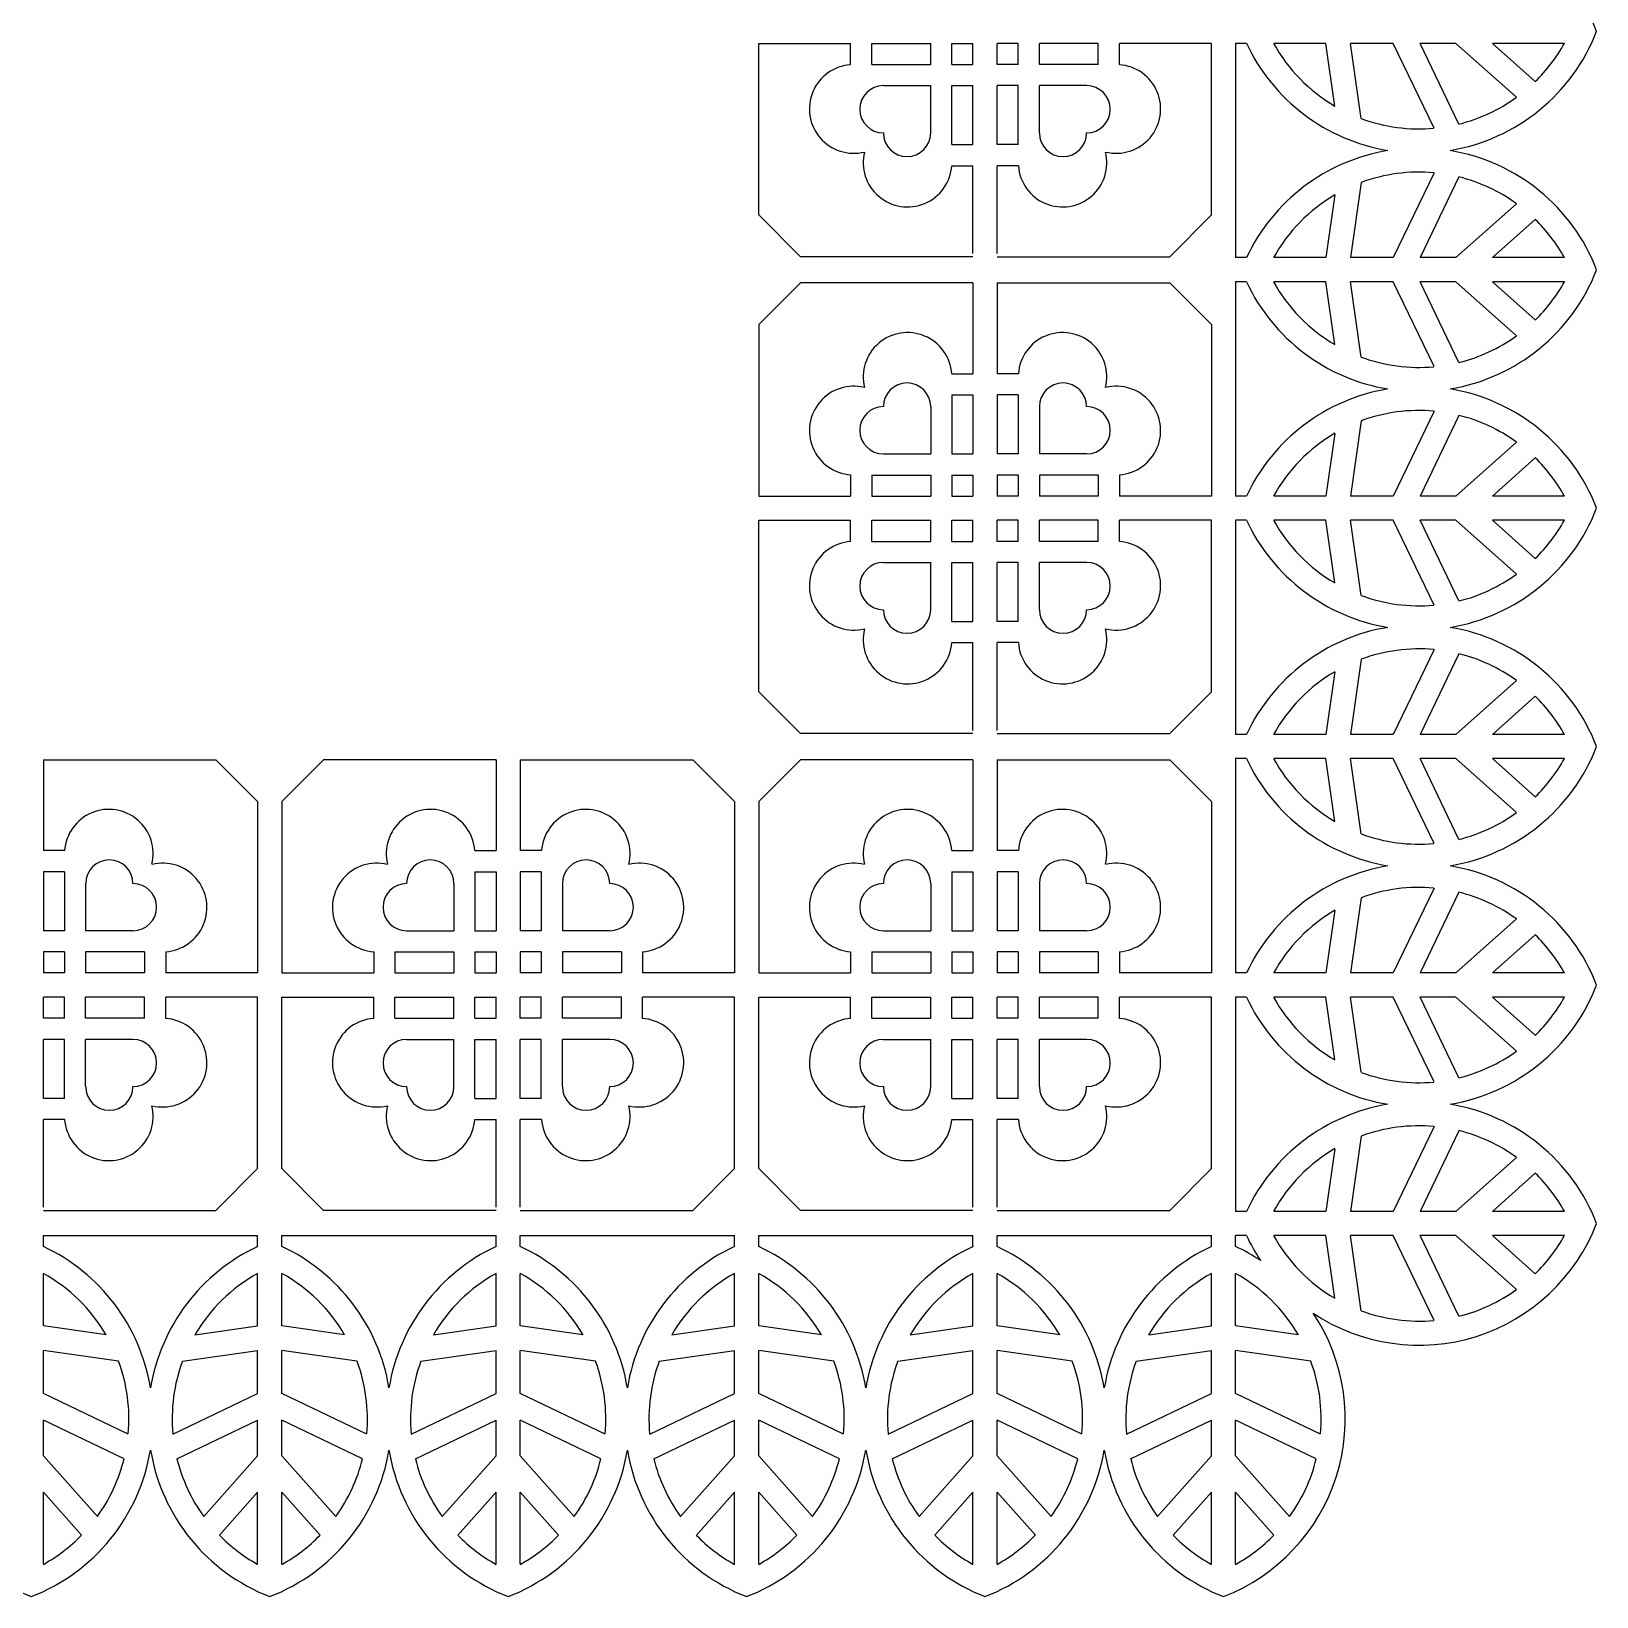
# Model space of a CAD drawing. Extents: x 232 to 433, y 77 to 278.
# Drawn here: x 332.5 to 433.2, y 77.1 to 177.8 of the extents above; entities that cross this region are included whole.
import ezdxf

# ---------------------------------------------------------------- set-up
doc = ezdxf.new("R2010")
doc.units = 0
doc.layers.get('0').update_dxf_attribs({"linetype": 'CONTINUOUS'})

msp = doc.modelspace()

# ---------------------------------------------------------------- linework, layer by layer
for p, q in [((379.27, 165.96), (379.27, 176.99)), ((379.27, 176.99), (385.18, 176.99)), ((385.18, 175.62), (385.18, 176.99)), ((386.54, 175.63), (386.54, 176.99)), ((386.54, 176.99), (390.33, 176.99)), ((390.33, 175.63), (390.33, 176.99)), ((391.69, 176.99), (393.05, 176.99)), ((391.69, 175.63), (391.69, 176.99)), ((393.05, 175.63), (393.05, 176.99)), ((394.6, 175.63), (394.6, 176.99)), ((395.96, 176.99), (394.6, 176.99)), ((395.96, 175.63), (395.96, 176.99)), ((397.32, 175.63), (397.32, 176.99)), ((401.11, 176.99), (397.32, 176.99)), ((401.11, 175.63), (401.11, 176.99)), ((408.38, 176.99), (402.47, 176.99)), ((402.47, 175.62), (402.47, 176.99)), ((408.38, 165.96), (408.38, 176.99)), ((409.94, 176.99), (409.94, 163.21)), ((410.64, 176.99), (409.94, 176.99)), ((415.75, 176.99), (412.39, 176.99)), ((416.33, 172.96), (415.75, 176.99)), ((420.08, 176.99), (417.32, 176.99)), ((418.02, 172.16), (417.32, 176.99)), ((422.7, 171.53), (420.08, 176.99)), ((424.29, 171.8), (421.81, 176.99)), ((424.11, 176.99), (421.81, 176.99)), ((428, 173.52), (424.11, 176.99)), ((431.08, 176.99), (426.45, 176.99)), ((429.2, 174.53), (426.45, 176.99)), ((386.54, 175.63), (390.33, 175.63)), ((391.69, 175.63), (393.05, 175.63)), ((395.96, 175.63), (394.6, 175.63)), ((401.11, 175.63), (397.32, 175.63)), ((387.29, 174.27), (390.33, 174.27)), ((390.33, 171.23), (390.33, 174.27)), ((391.69, 174.27), (393.05, 174.27)), ((391.69, 170.48), (391.69, 174.27)), ((393.05, 170.48), (393.05, 174.27)), ((395.96, 174.27), (394.6, 174.27)), ((394.6, 170.48), (394.6, 174.27)), ((395.96, 170.48), (395.96, 174.27)), ((400.36, 174.27), (397.32, 174.27)), ((397.32, 171.23), (397.32, 174.27)), ((391.69, 170.48), (393.05, 170.48)), ((395.96, 170.48), (394.6, 170.48)), ((391.68, 169.12), (393.05, 169.12)), ((393.05, 163.47), (393.05, 169.12)), ((394.6, 163.47), (394.6, 169.12)), ((395.97, 169.12), (394.6, 169.12)), ((422.7, 168.66), (420.08, 163.21)), ((424.29, 168.4), (421.81, 163.21)), ((416.33, 167.24), (415.75, 163.21)), ((418.02, 168.04), (417.32, 163.21)), ((428, 166.68), (424.11, 163.21)), ((381.95, 163.27), (379.27, 165.96)), ((405.7, 163.27), (408.38, 165.96)), ((429.2, 165.66), (426.45, 163.21)), ((393.05, 163.27), (381.95, 163.27)), ((394.6, 163.27), (405.7, 163.27)), ((410.64, 163.21), (409.94, 163.21)), ((415.75, 163.21), (412.39, 163.21)), ((420.08, 163.21), (417.32, 163.21)), ((424.11, 163.21), (421.81, 163.21)), ((431.08, 163.21), (426.45, 163.21)), ((381.95, 161.59), (379.27, 158.91)), ((393.05, 161.59), (381.95, 161.59)), ((393.05, 161.59), (393.05, 155.74)), ((394.6, 161.59), (405.7, 161.59)), ((394.6, 161.59), (394.6, 155.74)), ((405.7, 161.59), (408.38, 158.91)), ((409.94, 161.65), (409.94, 147.88)), ((410.64, 161.65), (409.94, 161.65)), ((415.75, 161.65), (412.39, 161.65)), ((416.33, 157.62), (415.75, 161.65)), ((418.02, 156.82), (417.32, 161.65)), ((420.08, 161.65), (417.32, 161.65)), ((422.7, 156.2), (420.08, 161.65)), ((424.29, 156.47), (421.81, 161.65)), ((424.11, 161.65), (421.81, 161.65)), ((428, 158.19), (424.11, 161.65)), ((431.08, 161.65), (426.45, 161.65)), ((429.2, 159.2), (426.45, 161.65)), ((379.27, 158.91), (379.27, 147.88)), ((408.38, 158.91), (408.38, 147.88)), ((391.68, 155.74), (393.05, 155.74)), ((395.97, 155.74), (394.6, 155.74)), ((391.69, 154.39), (393.05, 154.39)), ((391.69, 154.39), (391.69, 150.59)), ((393.05, 154.39), (393.05, 150.59)), ((394.6, 154.39), (394.6, 150.59)), ((395.96, 154.39), (394.6, 154.39)), ((395.96, 154.39), (395.96, 150.59)), ((390.33, 153.63), (390.33, 150.59)), ((397.32, 153.63), (397.32, 150.59)), ((422.7, 153.33), (420.08, 147.88)), ((424.29, 153.06), (421.81, 147.88)), ((418.02, 152.71), (417.32, 147.88)), ((416.33, 151.91), (415.75, 147.88)), ((428, 151.34), (424.11, 147.88)), ((387.29, 150.59), (390.33, 150.59)), ((391.69, 150.59), (393.05, 150.59)), ((395.96, 150.59), (394.6, 150.59)), ((400.36, 150.59), (397.32, 150.59)), ((429.2, 150.33), (426.45, 147.88)), ((385.18, 149.24), (385.18, 147.88)), ((386.54, 149.23), (390.33, 149.23)), ((386.54, 149.23), (386.54, 147.88)), ((390.33, 149.23), (390.33, 147.88)), ((391.69, 149.23), (393.05, 149.23)), ((391.69, 149.23), (391.69, 147.88)), ((393.05, 149.23), (393.05, 147.88)), ((394.6, 149.23), (394.6, 147.88)), ((395.96, 149.23), (394.6, 149.23)), ((395.96, 149.23), (395.96, 147.88)), ((401.11, 149.23), (397.32, 149.23)), ((397.32, 149.23), (397.32, 147.88)), ((401.11, 149.23), (401.11, 147.88)), ((402.47, 149.24), (402.47, 147.88)), ((379.27, 147.88), (385.18, 147.88)), ((386.54, 147.88), (390.33, 147.88)), ((391.69, 147.88), (393.05, 147.88)), ((395.96, 147.88), (394.6, 147.88)), ((401.11, 147.88), (397.32, 147.88)), ((408.38, 147.88), (402.47, 147.88)), ((410.64, 147.88), (409.94, 147.88)), ((415.75, 147.88), (412.39, 147.88)), ((420.08, 147.88), (417.32, 147.88)), ((424.11, 147.88), (421.81, 147.88)), ((431.08, 147.88), (426.45, 147.88)), ((379.27, 135.29), (379.27, 146.32)), ((379.27, 146.32), (385.18, 146.32)), ((385.18, 144.96), (385.18, 146.32)), ((386.54, 144.96), (386.54, 146.32)), ((386.54, 146.32), (390.33, 146.32)), ((390.33, 144.96), (390.33, 146.32)), ((391.69, 144.96), (391.69, 146.32)), ((391.69, 146.32), (393.05, 146.32)), ((393.05, 144.96), (393.05, 146.32)), ((394.6, 144.96), (394.6, 146.32)), ((395.96, 146.32), (394.6, 146.32)), ((395.96, 144.96), (395.96, 146.32)), ((397.32, 144.96), (397.32, 146.32)), ((401.11, 146.32), (397.32, 146.32)), ((401.11, 144.96), (401.11, 146.32)), ((402.47, 144.96), (402.47, 146.32)), ((408.38, 146.32), (402.47, 146.32)), ((408.38, 135.29), (408.38, 146.32)), ((409.94, 146.32), (409.94, 132.54)), ((410.64, 146.32), (409.94, 146.32)), ((415.75, 146.32), (412.39, 146.32)), ((416.33, 142.29), (415.75, 146.32)), ((418.02, 141.49), (417.32, 146.32)), ((420.08, 146.32), (417.32, 146.32)), ((422.7, 140.87), (420.08, 146.32)), ((424.29, 141.14), (421.81, 146.32)), ((424.11, 146.32), (421.81, 146.32)), ((428, 142.85), (424.11, 146.32)), ((429.2, 143.87), (426.45, 146.32)), ((431.08, 146.32), (426.45, 146.32)), ((386.54, 144.96), (390.33, 144.96)), ((391.69, 144.96), (393.05, 144.96)), ((395.96, 144.96), (394.6, 144.96)), ((401.11, 144.96), (397.32, 144.96)), ((387.29, 143.61), (390.33, 143.61)), ((390.33, 140.57), (390.33, 143.61)), ((391.69, 143.61), (393.05, 143.61)), ((391.69, 139.81), (391.69, 143.61)), ((393.05, 139.81), (393.05, 143.61)), ((394.6, 139.81), (394.6, 143.61)), ((395.96, 143.61), (394.6, 143.61)), ((395.96, 139.81), (395.96, 143.61)), ((400.36, 143.61), (397.32, 143.61)), ((397.32, 140.57), (397.32, 143.61)), ((391.69, 139.81), (393.05, 139.81)), ((395.96, 139.81), (394.6, 139.81)), ((391.68, 138.45), (393.05, 138.45)), ((393.05, 132.81), (393.05, 138.45)), ((394.6, 132.81), (394.6, 138.45)), ((395.97, 138.45), (394.6, 138.45)), ((422.7, 138), (420.08, 132.54)), ((418.02, 137.37), (417.32, 132.54)), ((424.29, 137.73), (421.81, 132.54)), ((416.33, 136.57), (415.75, 132.54)), ((428, 136.01), (424.11, 132.54)), ((381.95, 132.61), (379.27, 135.29)), ((405.7, 132.61), (408.38, 135.29)), ((429.2, 135), (426.45, 132.54)), ((393.05, 132.61), (381.95, 132.61)), ((394.6, 132.61), (405.7, 132.61)), ((410.64, 132.54), (409.94, 132.54)), ((415.75, 132.54), (412.39, 132.54)), ((420.08, 132.54), (417.32, 132.54)), ((424.11, 132.54), (421.81, 132.54)), ((431.08, 132.54), (426.45, 132.54)), ((333.27, 130.92), (344.36, 130.92)), ((333.27, 130.92), (333.27, 125.08)), ((344.36, 130.92), (347.05, 128.24)), ((351.29, 130.92), (348.6, 128.24)), ((362.38, 130.92), (351.29, 130.92)), ((362.38, 130.92), (362.38, 125.08)), ((363.94, 130.92), (375.03, 130.92)), ((363.94, 130.92), (363.94, 125.08)), ((375.03, 130.92), (377.71, 128.24)), ((381.95, 130.92), (379.27, 128.24)), ((393.05, 130.92), (381.95, 130.92)), ((393.05, 130.92), (393.05, 125.08)), ((394.6, 130.92), (405.7, 130.92)), ((394.6, 130.92), (394.6, 125.08)), ((405.7, 130.92), (408.38, 128.24)), ((409.94, 130.99), (409.94, 117.21)), ((410.64, 130.99), (409.94, 130.99)), ((415.75, 130.99), (412.39, 130.99)), ((416.33, 126.96), (415.75, 130.99)), ((418.02, 126.16), (417.32, 130.99)), ((420.08, 130.99), (417.32, 130.99)), ((422.7, 125.53), (420.08, 130.99)), ((424.29, 125.8), (421.81, 130.99)), ((424.11, 130.99), (421.81, 130.99)), ((428, 127.52), (424.11, 130.99)), ((431.08, 130.99), (426.45, 130.99)), ((429.2, 128.53), (426.45, 130.99)), ((347.05, 128.24), (347.05, 117.21)), ((348.6, 128.24), (348.6, 117.21)), ((377.71, 128.24), (377.71, 117.21)), ((379.27, 128.24), (379.27, 117.21)), ((408.38, 128.24), (408.38, 117.21)), ((334.64, 125.08), (333.27, 125.08)), ((361.02, 125.08), (362.38, 125.08)), ((365.3, 125.08), (363.94, 125.08)), ((391.68, 125.08), (393.05, 125.08)), ((395.97, 125.08), (394.6, 125.08)), ((333.27, 123.72), (333.27, 119.92)), ((334.63, 123.72), (333.27, 123.72)), ((334.63, 123.72), (334.63, 119.92)), ((335.98, 122.96), (335.98, 119.92)), ((359.67, 122.96), (359.67, 119.92)), ((361.02, 123.72), (361.02, 119.92)), ((361.02, 123.72), (362.38, 123.72)), ((362.38, 123.72), (362.38, 119.92)), ((363.94, 123.72), (363.94, 119.92)), ((365.29, 123.72), (363.94, 123.72)), ((365.29, 123.72), (365.29, 119.92)), ((366.65, 122.96), (366.65, 119.92)), ((390.33, 122.96), (390.33, 119.92)), ((391.69, 123.72), (391.69, 119.92)), ((391.69, 123.72), (393.05, 123.72)), ((393.05, 123.72), (393.05, 119.92)), ((394.6, 123.72), (394.6, 119.92)), ((395.96, 123.72), (394.6, 123.72)), ((395.96, 123.72), (395.96, 119.92)), ((397.32, 122.96), (397.32, 119.92)), ((418.02, 122.04), (417.32, 117.21)), ((422.7, 122.66), (420.08, 117.21)), ((424.29, 122.4), (421.81, 117.21)), ((416.33, 121.24), (415.75, 117.21)), ((334.63, 119.92), (333.27, 119.92)), ((339.03, 119.92), (335.98, 119.92)), ((356.63, 119.92), (359.67, 119.92)), ((361.02, 119.92), (362.38, 119.92)), ((365.29, 119.92), (363.94, 119.92)), ((369.69, 119.92), (366.65, 119.92)), ((387.29, 119.92), (390.33, 119.92)), ((391.69, 119.92), (393.05, 119.92)), ((395.96, 119.92), (394.6, 119.92)), ((400.36, 119.92), (397.32, 119.92)), ((428, 120.68), (424.11, 117.21)), ((429.2, 119.67), (426.45, 117.21)), ((334.63, 118.57), (333.27, 118.57)), ((333.27, 118.57), (333.27, 117.21)), ((334.63, 118.57), (334.63, 117.21)), ((339.78, 118.57), (335.98, 118.57)), ((335.98, 118.57), (335.98, 117.21)), ((339.78, 118.57), (339.78, 117.21)), ((341.14, 118.57), (341.14, 117.21)), ((354.51, 118.57), (354.51, 117.21)), ((355.87, 118.57), (355.87, 117.21)), ((355.87, 118.57), (359.67, 118.57)), ((359.67, 118.57), (359.67, 117.21)), ((361.02, 118.57), (362.38, 118.57)), ((361.02, 118.57), (361.02, 117.21)), ((362.38, 118.57), (362.38, 117.21)), ((363.94, 118.57), (363.94, 117.21)), ((365.29, 118.57), (363.94, 118.57)), ((365.29, 118.57), (365.29, 117.21)), ((366.65, 118.57), (366.65, 117.21)), ((370.45, 118.57), (366.65, 118.57)), ((370.45, 118.57), (370.45, 117.21)), ((371.8, 118.57), (371.8, 117.21)), ((385.18, 118.57), (385.18, 117.21)), ((386.54, 118.57), (390.33, 118.57)), ((386.54, 118.57), (386.54, 117.21)), ((390.33, 118.57), (390.33, 117.21)), ((391.69, 118.57), (393.05, 118.57)), ((391.69, 118.57), (391.69, 117.21)), ((393.05, 118.57), (393.05, 117.21)), ((395.96, 118.57), (394.6, 118.57)), ((394.6, 118.57), (394.6, 117.21)), ((395.96, 118.57), (395.96, 117.21)), ((401.11, 118.57), (397.32, 118.57)), ((397.32, 118.57), (397.32, 117.21)), ((401.11, 118.57), (401.11, 117.21)), ((402.47, 118.57), (402.47, 117.21)), ((334.63, 117.21), (333.27, 117.21)), ((339.78, 117.21), (335.98, 117.21)), ((347.05, 117.21), (341.14, 117.21)), ((348.6, 117.21), (354.51, 117.21)), ((355.87, 117.21), (359.67, 117.21)), ((361.02, 117.21), (362.38, 117.21)), ((365.29, 117.21), (363.94, 117.21)), ((370.45, 117.21), (366.65, 117.21)), ((377.71, 117.21), (371.8, 117.21)), ((379.27, 117.21), (385.18, 117.21)), ((386.54, 117.21), (390.33, 117.21)), ((391.69, 117.21), (393.05, 117.21)), ((395.96, 117.21), (394.6, 117.21)), ((401.11, 117.21), (397.32, 117.21)), ((408.38, 117.21), (402.47, 117.21)), ((410.64, 117.21), (409.94, 117.21)), ((415.75, 117.21), (412.39, 117.21)), ((420.08, 117.21), (417.32, 117.21)), ((424.11, 117.21), (421.81, 117.21)), ((431.08, 117.21), (426.45, 117.21)), ((333.27, 114.3), (333.27, 115.65)), ((334.63, 115.65), (333.27, 115.65)), ((334.63, 114.3), (334.63, 115.65)), ((339.78, 115.65), (335.98, 115.65)), ((335.98, 114.3), (335.98, 115.65)), ((339.78, 114.3), (339.78, 115.65)), ((341.14, 114.29), (341.14, 115.65)), ((347.05, 115.65), (341.14, 115.65)), ((347.05, 104.63), (347.05, 115.65)), ((348.6, 104.63), (348.6, 115.65)), ((348.6, 115.65), (354.51, 115.65)), ((354.51, 114.29), (354.51, 115.65)), ((355.87, 114.3), (355.87, 115.65)), ((355.87, 115.65), (359.67, 115.65)), ((359.67, 114.3), (359.67, 115.65)), ((361.02, 114.3), (361.02, 115.65)), ((361.02, 115.65), (362.38, 115.65)), ((362.38, 114.3), (362.38, 115.65)), ((363.94, 114.3), (363.94, 115.65)), ((365.29, 115.65), (363.94, 115.65)), ((365.29, 114.3), (365.29, 115.65)), ((366.65, 114.3), (366.65, 115.65)), ((370.45, 115.65), (366.65, 115.65)), ((370.45, 114.3), (370.45, 115.65)), ((371.8, 114.29), (371.8, 115.65)), ((377.71, 115.65), (371.8, 115.65)), ((377.71, 104.63), (377.71, 115.65)), ((379.27, 104.63), (379.27, 115.65)), ((379.27, 115.65), (385.18, 115.65)), ((385.18, 114.29), (385.18, 115.65)), ((386.54, 114.3), (386.54, 115.65)), ((386.54, 115.65), (390.33, 115.65)), ((390.33, 114.3), (390.33, 115.65)), ((391.69, 115.65), (393.05, 115.65)), ((391.69, 114.3), (391.69, 115.65)), ((393.05, 114.3), (393.05, 115.65)), ((394.6, 114.3), (394.6, 115.65)), ((395.96, 115.65), (394.6, 115.65)), ((395.96, 114.3), (395.96, 115.65)), ((397.32, 114.3), (397.32, 115.65)), ((401.11, 115.65), (397.32, 115.65)), ((401.11, 114.3), (401.11, 115.65)), ((408.38, 115.65), (402.47, 115.65)), ((402.47, 114.29), (402.47, 115.65)), ((408.38, 104.63), (408.38, 115.65)), ((409.94, 115.65), (409.94, 101.88)), ((410.64, 115.65), (409.94, 115.65)), ((415.75, 115.65), (412.39, 115.65)), ((416.33, 111.62), (415.75, 115.65)), ((418.02, 110.83), (417.32, 115.65)), ((420.08, 115.65), (417.32, 115.65)), ((422.7, 110.2), (420.08, 115.65)), ((424.29, 110.47), (421.81, 115.65)), ((424.11, 115.65), (421.81, 115.65)), ((428, 112.19), (424.11, 115.65)), ((429.2, 113.2), (426.45, 115.65)), ((431.08, 115.65), (426.45, 115.65)), ((334.63, 114.3), (333.27, 114.3)), ((339.78, 114.3), (335.98, 114.3)), ((355.87, 114.3), (359.67, 114.3)), ((361.02, 114.3), (362.38, 114.3)), ((365.29, 114.3), (363.94, 114.3)), ((370.45, 114.3), (366.65, 114.3)), ((386.54, 114.3), (390.33, 114.3)), ((391.69, 114.3), (393.05, 114.3)), ((395.96, 114.3), (394.6, 114.3)), ((401.11, 114.3), (397.32, 114.3)), ((334.63, 112.94), (333.27, 112.94)), ((333.27, 109.14), (333.27, 112.94)), ((334.63, 109.14), (334.63, 112.94)), ((339.03, 112.94), (335.98, 112.94)), ((335.98, 109.9), (335.98, 112.94)), ((356.63, 112.94), (359.67, 112.94)), ((359.67, 109.9), (359.67, 112.94)), ((361.02, 112.94), (362.38, 112.94)), ((361.02, 109.14), (361.02, 112.94)), ((362.38, 109.14), (362.38, 112.94)), ((363.94, 109.14), (363.94, 112.94)), ((365.29, 112.94), (363.94, 112.94)), ((365.29, 109.14), (365.29, 112.94)), ((366.65, 109.9), (366.65, 112.94)), ((369.69, 112.94), (366.65, 112.94)), ((387.29, 112.94), (390.33, 112.94)), ((390.33, 109.9), (390.33, 112.94)), ((391.69, 112.94), (393.05, 112.94)), ((391.69, 109.14), (391.69, 112.94)), ((393.05, 109.14), (393.05, 112.94)), ((395.96, 112.94), (394.6, 112.94)), ((394.6, 109.14), (394.6, 112.94)), ((395.96, 109.14), (395.96, 112.94)), ((400.36, 112.94), (397.32, 112.94)), ((397.32, 109.9), (397.32, 112.94)), ((334.63, 109.14), (333.27, 109.14)), ((361.02, 109.14), (362.38, 109.14)), ((365.29, 109.14), (363.94, 109.14)), ((391.69, 109.14), (393.05, 109.14)), ((395.96, 109.14), (394.6, 109.14)), ((333.27, 102.14), (333.27, 107.79)), ((334.64, 107.79), (333.27, 107.79)), ((361.02, 107.79), (362.38, 107.79)), ((362.38, 102.14), (362.38, 107.79)), ((363.94, 102.14), (363.94, 107.79)), ((365.3, 107.79), (363.94, 107.79)), ((391.68, 107.79), (393.05, 107.79)), ((393.05, 102.14), (393.05, 107.79)), ((394.6, 102.14), (394.6, 107.79)), ((395.97, 107.79), (394.6, 107.79)), ((418.02, 106.71), (417.32, 101.88)), ((422.7, 107.33), (420.08, 101.88)), ((424.29, 107.06), (421.81, 101.88)), ((416.33, 105.91), (415.75, 101.88)), ((428, 105.35), (424.11, 101.88)), ((344.36, 101.94), (347.05, 104.63)), ((351.29, 101.94), (348.6, 104.63)), ((375.03, 101.94), (377.71, 104.63)), ((381.95, 101.94), (379.27, 104.63)), ((405.7, 101.94), (408.38, 104.63)), ((429.2, 104.33), (426.45, 101.88)), ((333.27, 101.94), (344.36, 101.94)), ((362.38, 101.94), (351.29, 101.94)), ((363.94, 101.94), (375.03, 101.94)), ((393.05, 101.94), (381.95, 101.94)), ((394.6, 101.94), (405.7, 101.94)), ((410.64, 101.88), (409.94, 101.88)), ((415.75, 101.88), (412.39, 101.88)), ((420.08, 101.88), (417.32, 101.88)), ((424.11, 101.88), (421.81, 101.88)), ((431.08, 101.88), (426.45, 101.88)), ((333.27, 100.32), (347.05, 100.32)), ((333.27, 99.62), (333.27, 100.32)), ((347.05, 99.62), (347.05, 100.32)), ((348.6, 100.32), (362.38, 100.32)), ((348.6, 99.62), (348.6, 100.32)), ((362.38, 99.62), (362.38, 100.32)), ((363.94, 100.32), (377.71, 100.32)), ((363.94, 99.62), (363.94, 100.32)), ((377.71, 99.62), (377.71, 100.32)), ((379.27, 100.32), (393.05, 100.32)), ((379.27, 99.62), (379.27, 100.32)), ((393.05, 99.62), (393.05, 100.32)), ((394.6, 100.32), (408.38, 100.32)), ((394.6, 99.62), (394.6, 100.32)), ((408.38, 99.62), (408.38, 100.32)), ((409.94, 99.62), (409.94, 100.32)), ((410.64, 100.32), (409.94, 100.32)), ((410.64, 100.32), (409.94, 100.32)), ((409.94, 99.62), (409.94, 100.32)), ((415.75, 100.32), (412.39, 100.32)), ((416.33, 96.29), (415.75, 100.32)), ((418.02, 95.49), (417.32, 100.32)), ((420.08, 100.32), (417.32, 100.32)), ((422.7, 94.87), (420.08, 100.32)), ((424.29, 95.14), (421.81, 100.32)), ((424.11, 100.32), (421.81, 100.32)), ((428, 96.85), (424.11, 100.32)), ((431.08, 100.32), (426.45, 100.32)), ((429.2, 97.87), (426.45, 100.32)), ((333.27, 94.51), (333.27, 97.87)), ((347.05, 94.51), (347.05, 97.87)), ((348.6, 94.51), (348.6, 97.87)), ((362.38, 94.51), (362.38, 97.87)), ((363.94, 94.51), (363.94, 97.87)), ((377.71, 94.51), (377.71, 97.87)), ((379.27, 94.51), (379.27, 97.87)), ((393.05, 94.51), (393.05, 97.87)), ((394.6, 94.51), (394.6, 97.87)), ((408.38, 94.51), (408.38, 97.87)), ((409.94, 94.51), (409.94, 97.87)), ((337.3, 93.93), (333.27, 94.51)), ((343.02, 93.93), (347.05, 94.51)), ((352.63, 93.93), (348.6, 94.51)), ((358.35, 93.93), (362.38, 94.51)), ((367.97, 93.93), (363.94, 94.51)), ((373.68, 93.93), (377.71, 94.51)), ((383.3, 93.93), (379.27, 94.51)), ((389.02, 93.93), (393.05, 94.51)), ((398.63, 93.93), (394.6, 94.51)), ((404.35, 93.93), (408.38, 94.51)), ((413.97, 93.93), (409.94, 94.51)), ((338.1, 92.24), (333.27, 92.94)), ((333.27, 90.17), (333.27, 92.94)), ((342.22, 92.24), (347.05, 92.94)), ((347.05, 90.17), (347.05, 92.94)), ((348.6, 90.17), (348.6, 92.94)), ((353.43, 92.24), (348.6, 92.94)), ((357.55, 92.24), (362.38, 92.94)), ((362.38, 90.17), (362.38, 92.94)), ((368.77, 92.24), (363.94, 92.94)), ((363.94, 90.17), (363.94, 92.94)), ((372.88, 92.24), (377.71, 92.94)), ((377.71, 90.17), (377.71, 92.94)), ((384.1, 92.24), (379.27, 92.94)), ((379.27, 90.17), (379.27, 92.94)), ((388.22, 92.24), (393.05, 92.94)), ((393.05, 90.17), (393.05, 92.94)), ((399.43, 92.24), (394.6, 92.94)), ((394.6, 90.17), (394.6, 92.94)), ((403.55, 92.24), (408.38, 92.94)), ((408.38, 90.17), (408.38, 92.94)), ((414.77, 92.24), (409.94, 92.94)), ((409.94, 90.17), (409.94, 92.94)), ((338.72, 87.56), (333.27, 90.17)), ((341.6, 87.56), (347.05, 90.17)), ((354.06, 87.56), (348.6, 90.17)), ((356.93, 87.56), (362.38, 90.17)), ((369.39, 87.56), (363.94, 90.17)), ((372.26, 87.56), (377.71, 90.17)), ((384.72, 87.56), (379.27, 90.17)), ((387.59, 87.56), (393.05, 90.17)), ((400.06, 87.56), (394.6, 90.17)), ((402.93, 87.56), (408.38, 90.17)), ((415.39, 87.56), (409.94, 90.17)), ((338.46, 85.96), (333.27, 88.45)), ((333.27, 86.15), (333.27, 88.45)), ((341.86, 85.96), (347.05, 88.45)), ((347.05, 86.15), (347.05, 88.45)), ((353.79, 85.96), (348.6, 88.45)), ((348.6, 86.15), (348.6, 88.45)), ((357.2, 85.96), (362.38, 88.45)), ((362.38, 86.15), (362.38, 88.45)), ((369.12, 85.96), (363.94, 88.45)), ((363.94, 86.15), (363.94, 88.45)), ((372.53, 85.96), (377.71, 88.45)), ((377.71, 86.15), (377.71, 88.45)), ((384.46, 85.96), (379.27, 88.45)), ((379.27, 86.15), (379.27, 88.45)), ((387.86, 85.96), (393.05, 88.45)), ((393.05, 86.15), (393.05, 88.45)), ((399.79, 85.96), (394.6, 88.45)), ((394.6, 86.15), (394.6, 88.45)), ((403.19, 85.96), (408.38, 88.45)), ((408.38, 86.15), (408.38, 88.45)), ((415.12, 85.96), (409.94, 88.45)), ((409.94, 86.15), (409.94, 88.45)), ((336.74, 82.26), (333.27, 86.15)), ((343.58, 82.26), (347.05, 86.15)), ((352.07, 82.26), (348.6, 86.15)), ((358.91, 82.26), (362.38, 86.15)), ((367.4, 82.26), (363.94, 86.15)), ((374.25, 82.26), (377.71, 86.15)), ((382.74, 82.26), (379.27, 86.15)), ((389.58, 82.26), (393.05, 86.15)), ((398.07, 82.26), (394.6, 86.15)), ((404.91, 82.26), (408.38, 86.15)), ((413.4, 82.26), (409.94, 86.15)), ((333.27, 79.18), (333.27, 83.81)), ((335.73, 81.05), (333.27, 83.81)), ((344.59, 81.05), (347.05, 83.81)), ((347.05, 79.18), (347.05, 83.81)), ((351.06, 81.05), (348.6, 83.81)), ((348.6, 79.18), (348.6, 83.81)), ((359.93, 81.05), (362.38, 83.81)), ((362.38, 79.18), (362.38, 83.81)), ((363.94, 79.18), (363.94, 83.81)), ((366.39, 81.05), (363.94, 83.81)), ((375.26, 81.05), (377.71, 83.81)), ((377.71, 79.18), (377.71, 83.81)), ((381.72, 81.05), (379.27, 83.81)), ((379.27, 79.18), (379.27, 83.81)), ((390.59, 81.05), (393.05, 83.81)), ((393.05, 79.18), (393.05, 83.81)), ((397.06, 81.05), (394.6, 83.81)), ((394.6, 79.18), (394.6, 83.81)), ((405.93, 81.05), (408.38, 83.81)), ((408.38, 79.18), (408.38, 83.81)), ((409.94, 79.18), (409.94, 83.81)), ((412.39, 81.05), (409.94, 83.81))]:
    msp.add_line(p, q)
for centre, radius, start, end in [((421.73, 173.34), 12.25, 21.1503, 80.5925), ((421.73, 182.19), 12.25, 279.4075, 338.8497), ((421.73, 182.19), 12.25, 205.1089, 260.5925), ((421.73, 182.19), 10.7, 209.0844, 239.6463), ((421.73, 182.19), 10.7, 314.3124, 330.9156), ((385.38, 172.77), 2.85, 94.0171, 283.8388), ((402.27, 172.77), 2.85, 256.1612, 85.9829), ((387.29, 172.75), 1.52, 90, 270), ((400.36, 172.75), 1.52, 270, 90), ((421.73, 182.19), 10.7, 283.854, 305.8792), ((421.73, 182.19), 10.7, 249.6618, 275.167), ((388.81, 171.23), 1.52, 180, 0), ((398.84, 171.23), 1.52, 180, 360), ((388.84, 169.32), 2.85, 166.1612, 355.9829), ((398.81, 169.32), 2.85, 184.0171, 13.8388), ((421.73, 158.01), 12.25, 99.4075, 154.8911), ((421.73, 158.01), 12.25, 21.1503, 80.5925), ((421.73, 158.01), 10.7, 84.833, 110.3382), ((421.73, 158.01), 10.7, 54.1208, 76.146), ((421.73, 158.01), 10.7, 120.3537, 150.9156), ((421.73, 158.01), 10.7, 29.0844, 45.6876), ((421.73, 166.85), 12.25, 279.4075, 338.8497), ((421.73, 166.85), 12.25, 205.1089, 260.5925), ((421.73, 166.85), 10.7, 209.0844, 239.6463), ((421.73, 166.85), 10.7, 314.3124, 330.9156), ((388.84, 155.54), 2.85, 4.0171, 193.8388), ((398.81, 155.54), 2.85, 346.1612, 175.9829), ((421.73, 166.85), 10.7, 283.854, 305.8792), ((421.73, 166.85), 10.7, 249.6618, 275.167), ((388.81, 153.63), 1.52, 0, 180), ((398.84, 153.63), 1.52, 0, 180), ((385.38, 152.09), 2.85, 76.1612, 265.9829), ((402.27, 152.09), 2.85, 274.0171, 103.8388), ((421.73, 142.68), 12.25, 99.4075, 154.8911), ((421.73, 142.68), 12.25, 21.1503, 80.5925), ((387.29, 152.11), 1.52, 90, 270), ((400.36, 152.11), 1.52, 270, 90), ((421.73, 142.68), 10.7, 84.833, 110.3382), ((421.73, 142.68), 10.7, 54.1208, 76.146), ((421.73, 142.68), 10.7, 120.3537, 150.9156), ((421.73, 142.68), 10.7, 29.0844, 45.6876), ((421.73, 151.52), 12.25, 279.4075, 338.8497), ((421.73, 151.52), 12.25, 205.1089, 260.5925), ((421.73, 151.52), 10.7, 209.0844, 239.6463), ((421.73, 151.52), 10.7, 314.3124, 330.9156), ((385.38, 142.11), 2.85, 94.0171, 283.8388), ((402.27, 142.11), 2.85, 256.1612, 85.9829), ((387.29, 142.09), 1.52, 90, 270), ((400.36, 142.09), 1.52, 270, 90), ((421.73, 151.52), 10.7, 283.854, 305.8792), ((421.73, 151.52), 10.7, 249.6618, 275.167), ((388.81, 140.57), 1.52, 180, 0), ((398.84, 140.57), 1.52, 180, 360), ((388.84, 138.65), 2.85, 166.1612, 355.9829), ((398.81, 138.65), 2.85, 184.0171, 13.8388), ((421.73, 127.35), 12.25, 99.4075, 154.8911), ((421.73, 127.35), 12.25, 21.1503, 80.5925), ((421.73, 127.35), 10.7, 84.833, 110.3382), ((421.73, 127.35), 10.7, 54.1208, 76.146), ((421.73, 127.35), 10.7, 120.3537, 150.9156), ((421.73, 127.35), 10.7, 29.0844, 45.6876), ((421.73, 136.19), 12.25, 205.1089, 260.5925), ((421.73, 136.19), 10.7, 209.0844, 239.6463), ((421.73, 136.19), 12.25, 279.4075, 338.8497), ((421.73, 136.19), 10.7, 314.3124, 330.9156), ((337.48, 124.88), 2.85, 346.1612, 175.9829), ((358.17, 124.88), 2.85, 4.0171, 193.8388), ((368.15, 124.88), 2.85, 346.1612, 175.9829), ((388.84, 124.88), 2.85, 4.0171, 193.8388), ((398.81, 124.88), 2.85, 346.1612, 175.9829), ((421.73, 136.19), 10.7, 283.854, 305.8792), ((421.73, 136.19), 10.7, 249.6618, 275.167), ((337.51, 122.96), 1.52, 0, 180), ((340.94, 121.42), 2.85, 274.0171, 103.8388), ((354.71, 121.42), 2.85, 76.1612, 265.9829), ((358.15, 122.96), 1.52, 0, 180), ((368.17, 122.96), 1.52, 0, 180), ((371.6, 121.42), 2.85, 274.0171, 103.8388), ((385.38, 121.42), 2.85, 76.1612, 265.9829), ((388.81, 122.96), 1.52, 0, 180), ((398.84, 122.96), 1.52, 0, 180), ((402.27, 121.42), 2.85, 274.0171, 103.8388), ((421.73, 112.01), 12.25, 99.4075, 154.8911), ((421.73, 112.01), 12.25, 21.1503, 80.5925), ((339.03, 121.44), 1.52, 270, 90), ((356.63, 121.44), 1.52, 90, 270), ((369.69, 121.44), 1.52, 270, 90), ((387.29, 121.44), 1.52, 90, 270), ((400.36, 121.44), 1.52, 270, 90), ((421.73, 112.01), 10.7, 84.833, 110.3382), ((421.73, 112.01), 10.7, 54.1208, 76.146), ((421.73, 112.01), 10.7, 120.3537, 150.9156), ((421.73, 112.01), 10.7, 29.0844, 45.6876), ((421.73, 120.85), 12.25, 279.4075, 338.8497), ((421.73, 120.85), 12.25, 205.1089, 260.5925), ((421.73, 120.85), 10.7, 209.0844, 239.6463), ((421.73, 120.85), 10.7, 314.3124, 330.9156), ((340.94, 111.44), 2.85, 256.1612, 85.9829), ((354.71, 111.44), 2.85, 94.0171, 283.8388), ((371.6, 111.44), 2.85, 256.1612, 85.9829), ((385.38, 111.44), 2.85, 94.0171, 283.8388), ((402.27, 111.44), 2.85, 256.1612, 85.9829), ((339.03, 111.42), 1.52, 270, 90), ((356.63, 111.42), 1.52, 90, 270), ((369.69, 111.42), 1.52, 270, 90), ((387.29, 111.42), 1.52, 90, 270), ((400.36, 111.42), 1.52, 270, 90), ((421.73, 120.85), 10.7, 283.854, 305.8792), ((421.73, 120.85), 10.7, 249.6618, 275.167), ((337.51, 109.9), 1.52, 180, 360), ((358.15, 109.9), 1.52, 180, 0), ((368.17, 109.9), 1.52, 180, 360), ((388.81, 109.9), 1.52, 180, 0), ((398.84, 109.9), 1.52, 180, 360), ((421.73, 96.68), 12.25, 99.4075, 154.8911), ((421.73, 96.68), 12.25, 21.1503, 80.5925), ((337.48, 107.99), 2.85, 184.0171, 13.8388), ((358.17, 107.99), 2.85, 166.1612, 355.9829), ((368.15, 107.99), 2.85, 184.0171, 13.8388), ((388.84, 107.99), 2.85, 166.1612, 355.9829), ((398.81, 107.99), 2.85, 184.0171, 13.8388), ((421.73, 96.68), 10.7, 84.833, 110.3382), ((421.73, 96.68), 10.7, 54.1208, 76.146), ((421.73, 96.68), 10.7, 120.3537, 150.9156), ((421.73, 96.68), 10.7, 29.0844, 45.6876), ((421.73, 105.52), 12.25, 236.2229, 338.8497), ((421.73, 105.52), 12.25, 205.1089, 213.7771), ((421.73, 105.52), 10.7, 209.0844, 239.6463), ((421.73, 105.52), 10.7, 314.3124, 330.9156), ((328.07, 88.53), 12.25, 9.4075, 64.8911), ((352.25, 88.53), 12.25, 115.1089, 170.5925), ((343.41, 88.53), 12.25, 9.4075, 64.8911), ((367.58, 88.53), 12.25, 115.1089, 170.5925), ((358.74, 88.53), 12.25, 9.4075, 64.8911), ((382.91, 88.53), 12.25, 115.1089, 170.5925), ((374.07, 88.53), 12.25, 9.4075, 64.8911), ((398.25, 88.53), 12.25, 115.1089, 170.5925), ((389.4, 88.53), 12.25, 9.4075, 64.8911), ((413.58, 88.53), 12.25, 115.1089, 170.5925), ((404.74, 88.53), 12.25, 56.2229, 64.8911), ((328.07, 88.53), 10.7, 30.3537, 60.9156), ((352.25, 88.53), 10.7, 119.0844, 149.6463), ((343.41, 88.53), 10.7, 30.3537, 60.9156), ((367.58, 88.53), 10.7, 119.0844, 149.6463), ((358.74, 88.53), 10.7, 30.3537, 60.9156), ((382.91, 88.53), 10.7, 119.0844, 149.6463), ((374.07, 88.53), 10.7, 30.3537, 60.9156), ((398.25, 88.53), 10.7, 119.0844, 149.6463), ((389.4, 88.53), 10.7, 30.3537, 60.9156), ((413.58, 88.53), 10.7, 119.0844, 149.6463), ((404.74, 88.53), 10.7, 30.3537, 60.9156), ((421.73, 105.52), 10.7, 283.854, 305.8792), ((404.74, 88.53), 12.25, 291.1503, 33.7771), ((421.73, 105.52), 10.7, 249.6618, 275.167), ((328.07, 88.53), 10.7, 354.833, 20.3382), ((352.25, 88.53), 10.7, 159.6618, 185.167), ((343.41, 88.53), 10.7, 354.833, 20.3382), ((367.58, 88.53), 10.7, 159.6618, 185.167), ((358.74, 88.53), 10.7, 354.833, 20.3382), ((382.91, 88.53), 10.7, 159.6618, 185.167), ((374.07, 88.53), 10.7, 354.833, 20.3382), ((398.25, 88.53), 10.7, 159.6618, 185.167), ((389.4, 88.53), 10.7, 354.833, 20.3382), ((413.58, 88.53), 10.7, 159.6618, 185.167), ((404.74, 88.53), 10.7, 354.833, 20.3382), ((336.91, 88.53), 12.25, 189.4075, 248.8497), ((328.07, 88.53), 12.25, 291.1503, 350.5925), ((328.07, 88.53), 10.7, 324.1208, 346.146), ((352.25, 88.53), 12.25, 189.4075, 248.8497), ((352.25, 88.53), 10.7, 193.854, 215.8792), ((343.41, 88.53), 12.25, 291.1503, 350.5925), ((343.41, 88.53), 10.7, 324.1208, 346.146), ((367.58, 88.53), 12.25, 189.4075, 248.8497), ((367.58, 88.53), 10.7, 193.854, 215.8792), ((358.74, 88.53), 12.25, 291.1503, 350.5925), ((358.74, 88.53), 10.7, 324.1208, 346.146), ((382.91, 88.53), 12.25, 189.4075, 248.8497), ((382.91, 88.53), 10.7, 193.854, 215.8792), ((374.07, 88.53), 12.25, 291.1503, 350.5925), ((374.07, 88.53), 10.7, 324.1208, 346.146), ((398.25, 88.53), 12.25, 189.4075, 248.8497), ((398.25, 88.53), 10.7, 193.854, 215.8792), ((389.4, 88.53), 12.25, 291.1503, 350.5925), ((389.4, 88.53), 10.7, 324.1208, 346.146), ((413.58, 88.53), 12.25, 189.4075, 248.8497), ((413.58, 88.53), 10.7, 193.854, 215.8792), ((404.74, 88.53), 10.7, 324.1208, 346.146), ((328.07, 88.53), 10.7, 299.0844, 315.6876), ((352.25, 88.53), 10.7, 224.3124, 240.9156), ((343.41, 88.53), 10.7, 299.0844, 315.6876), ((367.58, 88.53), 10.7, 224.3124, 240.9156), ((358.74, 88.53), 10.7, 299.0844, 315.6876), ((382.91, 88.53), 10.7, 224.3124, 240.9156), ((374.07, 88.53), 10.7, 299.0844, 315.6876), ((398.25, 88.53), 10.7, 224.3124, 240.9156), ((389.4, 88.53), 10.7, 299.0844, 315.6876), ((413.58, 88.53), 10.7, 224.3124, 240.9156), ((404.74, 88.53), 10.7, 299.0844, 315.6876)]:
    msp.add_arc(centre, radius, start, end)

doc.saveas('drawing.dxf')
